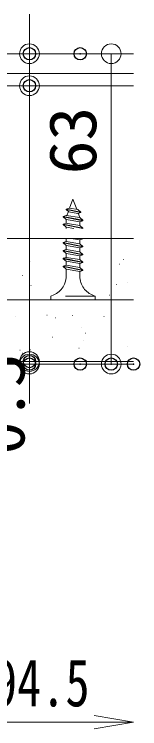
# Model space of a CAD drawing. Units: millimetres, scale not verified. Extents: x -1600 to 1600, y -1108 to 1108.
# Drawn here: x -822.4 to -771.5, y 506.3 to 796.4 of the extents above; entities that cross this region are included whole.
import ezdxf
from ezdxf.enums import TextEntityAlignment as Align

# ---------------------------------------------------------------- set-up
doc = ezdxf.new("R2010")
doc.units = ezdxf.units.MM
doc.header["$LTSCALE"] = 10
doc.header["$PDMODE"] = 32
doc.header["$PDSIZE"] = 5
doc.linetypes.add('DASHED1', pattern=[1.8, 1.2, -0.6])
for name, color, linetype, lineweight in [('0-5_0', 3, 'Continuous', 9), ('0-C_SCREW', 2, 'Continuous', 9), ('1-2_sunpou', 1, 'Continuous', 9)]:
    doc.layers.add(name, color=color, linetype=linetype, lineweight=lineweight)
doc.layers.add('0-D_DEFPOINTS', color=7, linetype='Continuous')
doc.styles.add('ＭＳ ゴシック', font='')
doc.styles.get('ＭＳ ゴシック').set_extended_font_data('MS Gothic')

# ---------------------------------------------------------------- blocks, each defined once
blk = doc.blocks.new('_OPEN')
at = {"layer": '0-5_0', "color": 1}
blk.add_line((0, 0), (-10, 0), dxfattribs=at)
blk.add_lwpolyline([(-10, 1.667), (0, 0), (-10, -1.667)], dxfattribs=at)
blk = doc.blocks.new('_ORIGIN')
at = {"layer": '0-5_0', "color": 1}
blk.add_line((0, 0), (-10, 0), dxfattribs=at)
blk.add_circle((0, 0), 5, dxfattribs=at)

msp = doc.modelspace()

# ---------------------------------------------------------------- linework, layer by layer
at = {"layer": '0-5_0', "color": 2}
for p, q in [((-1330.88, 780.38), (-774, 780.38)), ((-774, 772.38), (-1330.88, 772.38)), ((-774, 680.38), (-926.98, 680.38)), ((-1330.88, 654.38), (-774, 654.38)), ((-977.28, 655.38), (-774, 655.38)), ((-819.46, 654.38), (-789.46, 654.38))]:
    msp.add_line(p, q, dxfattribs=at)
at = {"layer": '0-5_0'}
for p, q in [((-1009.58, 767.38), (-774, 767.38)), ((-778.05, 696.81), (-777.95, 696.81)), ((-815.86, 695.82), (-815.76, 695.82)), ((-779.77, 694.94), (-779.67, 694.94)), ((-819.07, 690.37), (-818.97, 690.37)), ((-776.51, 687.48), (-776.41, 687.48)), ((-815.66, 686.2), (-815.56, 686.2)), ((-781.01, 686.65), (-780.91, 686.65)), ((-783.74, 682.36), (-783.64, 682.36)), ((-821.93, 673.83), (-821.83, 673.83)), ((-809.18, 674.16), (-809.08, 674.16)), ((-805.61, 673.1), (-805.51, 673.1)), ((-798.85, 674.11), (-798.75, 674.11)), ((-786.03, 673.74), (-785.93, 673.74)), ((-795.04, 669.4), (-794.94, 669.4)), ((-806.95, 665.27), (-806.85, 665.27)), ((-793.57, 666.94), (-793.47, 666.94)), ((-794.34, 664.11), (-794.24, 664.11)), ((-776.63, 661.49), (-776.53, 661.49)), ((-820.11, 660.03), (-820.01, 660.03)), ((-819.01, 658.73), (-818.91, 658.73)), ((-815.78, 660.21), (-815.68, 660.21)), ((-796.21, 660.85), (-796.11, 660.85)), ((-793.25, 655.85), (-793.15, 655.85)), ((-778.95, 655.56), (-778.85, 655.56))]:
    msp.add_line(p, q, dxfattribs=at)
at = {"layer": '0-5_0', "color": 7}
msp.add_line((-774, 680.38), (-779.46, 680.38), dxfattribs=at)
at = {"layer": '0-5_0', "color": 2}
msp.add_lwpolyline([(-925.98, 705.38), (-774, 705.38), (-925.98, 705.38)], dxfattribs=at)
at = {"layer": '0-C_SCREW', "color": 3}
for p, q in [((-798.58, 721.38), (-799.92, 717.69)), ((-798.58, 721.38), (-797.06, 717.23)), ((-801.39, 717.14), (-801.31, 717.29)), ((-800.24, 716.13), (-801.39, 717.14)), ((-795.41, 715.94), (-801.39, 717.14)), ((-800.05, 717.71), (-801.31, 717.29)), ((-795.38, 716.1), (-801.31, 717.29)), ((-796.57, 717.14), (-800.05, 717.71)), ((-795.38, 716.1), (-796.57, 717.14)), ((-802.58, 714.18), (-802.54, 714.33)), ((-794.58, 712.58), (-802.58, 714.18)), ((-801.38, 713.12), (-802.58, 714.18)), ((-801.38, 714.73), (-802.54, 714.33)), ((-794.54, 712.73), (-802.54, 714.33)), ((-795.78, 713.82), (-801.38, 714.73)), ((-800.43, 716.29), (-801.02, 714.67)), ((-800.24, 716.13), (-796.66, 715.52)), ((-795.41, 715.94), (-796.66, 715.52)), ((-796.47, 715.59), (-795.83, 713.82)), ((-794.54, 712.73), (-795.78, 713.82)), ((-795.41, 715.94), (-795.38, 716.1)), ((-802.58, 710.98), (-802.54, 711.13)), ((-801.38, 709.92), (-802.58, 710.98)), ((-794.58, 709.38), (-802.58, 710.98)), ((-802.06, 711.3), (-802.54, 711.13)), ((-794.54, 709.53), (-802.54, 711.13)), ((-802.06, 711.3), (-801.38, 711.53)), ((-801.38, 713.12), (-801.38, 711.53)), ((-801.38, 713.12), (-795.78, 712.17)), ((-799.95, 711.3), (-801.38, 711.53)), ((-799.95, 711.3), (-795.78, 710.62)), ((-794.58, 712.58), (-795.78, 712.17)), ((-795.78, 712.17), (-795.78, 711.3)), ((-795.78, 711.3), (-795.78, 710.62)), ((-794.58, 712.58), (-794.54, 712.73)), ((-801.38, 709.92), (-801.38, 709.38)), ((-801.38, 709.92), (-798.16, 709.38)), ((-794.54, 709.53), (-795.78, 710.62)), ((-794.58, 709.38), (-794.54, 709.53))]:
    msp.add_line(p, q, dxfattribs=at)
at = {"layer": '0-C_SCREW', "linetype": 'DASHED1'}
for p, q in [((-801.38, 705.38), (-801.38, 704.12)), ((-799.42, 705.38), (-795.78, 704.76)), ((-794.58, 705.16), (-795.78, 704.76)), ((-794.58, 705.16), (-795.64, 705.38)), ((-794.58, 705.16), (-794.54, 705.32)), ((-802.58, 703.56), (-802.54, 703.72)), ((-801.38, 702.51), (-802.58, 703.56)), ((-794.58, 701.96), (-802.58, 703.56)), ((-801.38, 704.12), (-802.54, 703.72)), ((-794.54, 702.12), (-802.54, 703.72)), ((-795.78, 703.2), (-801.38, 704.12)), ((-801.38, 702.51), (-795.78, 701.56)), ((-801.38, 702.51), (-801.38, 700.95)), ((-795.78, 704.76), (-795.78, 703.2)), ((-794.54, 702.12), (-795.78, 703.2)), ((-794.58, 701.96), (-794.54, 702.12)), ((-802.58, 700.35), (-802.54, 700.51)), ((-801.38, 699.3), (-802.58, 700.35)), ((-794.58, 698.75), (-802.58, 700.35)), ((-801.38, 700.9), (-802.54, 700.51)), ((-794.54, 698.91), (-802.54, 700.51)), ((-795.78, 699.99), (-801.38, 700.9)), ((-801.38, 699.3), (-795.78, 698.35)), ((-801.38, 699.3), (-801.38, 697.74)), ((-794.58, 701.96), (-795.78, 701.56)), ((-795.78, 701.56), (-795.78, 700)), ((-794.54, 698.91), (-795.78, 699.99)), ((-802.58, 697.14), (-802.54, 697.3)), ((-801.38, 696.08), (-802.58, 697.14)), ((-794.58, 695.54), (-802.58, 697.14)), ((-801.38, 697.69), (-802.54, 697.3)), ((-794.54, 695.7), (-802.54, 697.3)), ((-795.78, 696.78), (-801.38, 697.69)), ((-794.58, 698.75), (-795.78, 698.35)), ((-795.78, 698.35), (-795.78, 696.79)), ((-794.54, 695.7), (-795.78, 696.78)), ((-794.58, 698.75), (-794.54, 698.91)), ((-802.58, 693.93), (-802.54, 694.08)), ((-801.38, 692.87), (-802.58, 693.93)), ((-794.58, 692.33), (-802.58, 693.93)), ((-801.38, 694.48), (-802.54, 694.08)), ((-794.54, 692.48), (-802.54, 694.08)), ((-801.38, 696.12), (-801.38, 694.48)), ((-801.38, 696.08), (-795.78, 695.13)), ((-795.78, 693.57), (-801.38, 694.48)), ((-794.58, 695.54), (-795.78, 695.13)), ((-795.78, 695.17), (-795.78, 693.57)), ((-794.54, 692.48), (-795.78, 693.57)), ((-794.58, 695.54), (-794.54, 695.7)), ((-801.38, 692.87), (-801.38, 689.38)), ((-801.38, 692.87), (-795.78, 691.92)), ((-794.58, 692.33), (-795.78, 691.92)), ((-795.78, 691.92), (-795.78, 689.38)), ((-794.58, 692.33), (-794.54, 692.48)), ((-789.58, 681.98), (-807.58, 681.98)), ((-789.58, 681.98), (-789.58, 680.38)), ((-789.58, 680.38), (-807.58, 680.38))]:
    msp.add_line(p, q, dxfattribs=at)
at = {"layer": '0-C_SCREW'}
msp.add_line((-807.58, 681.98), (-807.58, 680.38), dxfattribs=at)
msp.add_arc((-809.79, 690.13), 8.45, 285.2015, 354.8834, dxfattribs=at)
at = {"layer": '0-C_SCREW', "linetype": 'DASHED1'}
msp.add_arc((-787.36, 690.13), 8.45, 185.1165, 254.7986, dxfattribs=at)
at = {"layer": '0-D_DEFPOINTS'}
for p in [(-816.22, 780.38), (-795.64, 780.38), (-816.22, 767.38), (-816.22, 767.38), (-816.22, 655.38), (-816.22, 654.38), (-795.64, 654.38), (-783.06, 654.38), (-774, 654.38)]:
    msp.add_point(p, dxfattribs=at)
at = {"layer": '1-2_sunpou'}
for p, q in [((-816.22, 788.38), (-816.22, 796.38)), ((-816.22, 780.38), (-816.22, 767.38)), ((-800.22, 780.38), (-812.22, 780.38)), ((-779.64, 780.38), (-779.06, 780.38)), ((-783.06, 772.38), (-783.06, 662.38)), ((-800.22, 767.38), (-812.22, 767.38)), ((-800.22, 767.38), (-812.22, 767.38)), ((-816.22, 759.38), (-816.22, 751.38)), ((-816.22, 759.38), (-816.22, 663.38)), ((-816.22, 663.38), (-816.22, 671.38)), ((-819.02, 655.38), (-812.22, 655.38)), ((-819.02, 655.38), (-812.22, 655.38)), ((-819.02, 654.38), (-812.22, 654.38)), ((-816.22, 655.38), (-816.22, 654.38)), ((-779.64, 654.38), (-779.06, 654.38)), ((-816.22, 646.38), (-816.22, 638.38)), ((-790, 508.98), (-1045.78, 508.98))]:
    msp.add_line(p, q, dxfattribs=at)

# ---------------------------------------------------------------- block references
at = {"layer": '1-2_sunpou', "xscale": 0.8, "yscale": 0.8}
for p, rotation in [((-816.22, 780.38), 270), ((-783.06, 780.38), 90), ((-816.22, 767.38), 90), ((-816.22, 767.38), 90), ((-816.22, 655.38), 270), ((-816.22, 655.38), 270), ((-783.06, 654.38), 270), ((-816.22, 654.38), 90)]:
    msp.add_blockref('_ORIGIN', p, dxfattribs=dict(at, rotation=rotation))
at = {"layer": '1-2_sunpou', "xscale": 1.6, "yscale": 1.6}
msp.add_blockref('_OPEN', (-774, 508.98), dxfattribs=at)

# ---------------------------------------------------------------- texts
at = {"layer": '1-2_sunpou', "color": 2, "style": 'ＭＳ ゴシック', "width": 1.05}
for s, p in [('63', (-783.36, 731.39)), ('0.5', (-812.45, 617.48))]:
    msp.add_text(s, height=19.21, rotation=90, dxfattribs=at).set_placement(p, align=Align.BOTTOM_LEFT)
at = {"layer": '1-2_sunpou', "color": 2, "style": 'ＭＳ ゴシック', "width": 0.75}
msp.add_text('内枠外形寸法\u3000594.5', height=19.21, dxfattribs=at).set_placement((-978.4, 509.63), align=Align.BOTTOM_LEFT)

doc.saveas('drawing.dxf')
